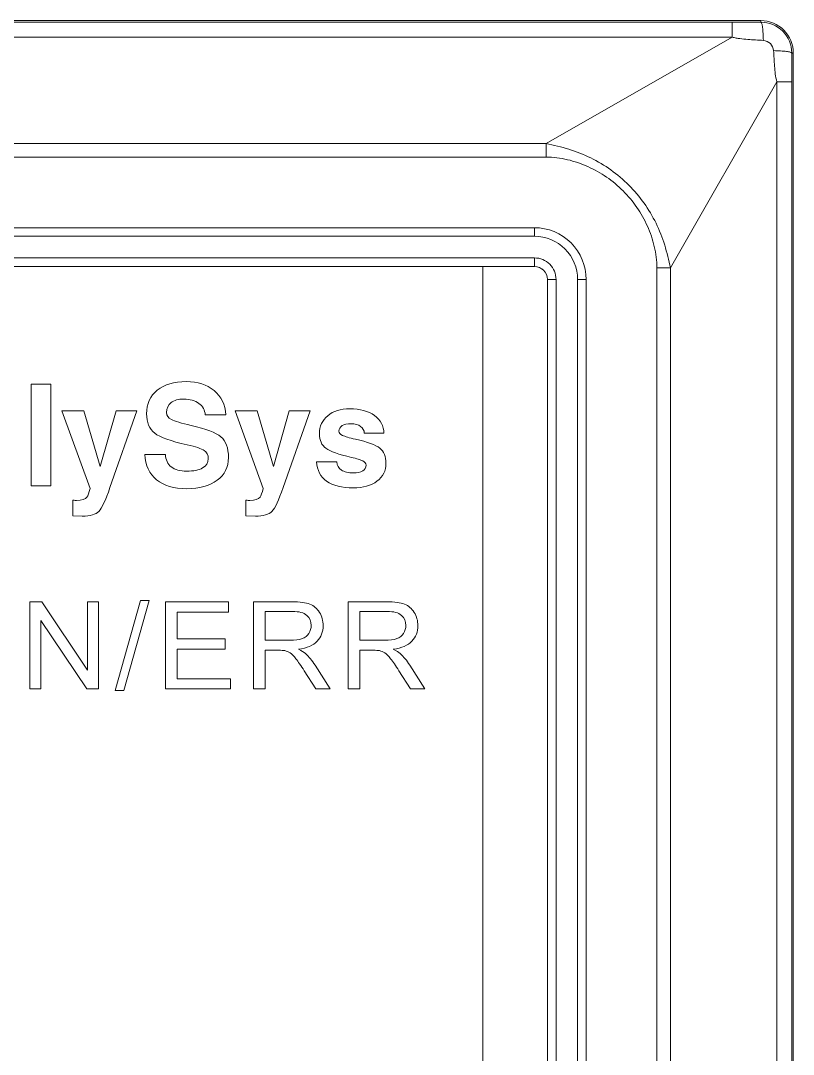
# Model space of a CAD drawing. Header units: millimetres. Extents: x 33157 to 59611, y -29750 to 1750.
# Drawn here: x 53882.71 to 53900.62, y -1279.27 to -1255.31 of the extents above; entities that cross this region are included whole.
import ezdxf

# ---------------------------------------------------------------- set-up
doc = ezdxf.new("R2010")
doc.units = ezdxf.units.MM
doc.layers.add('layer 1', color=7, linetype='Continuous', lineweight=18)

msp = doc.modelspace()

# ---------------------------------------------------------------- linework, layer by layer
at = {"layer": 'layer 1', "lineweight": 9}
for p, q in [((53899.202, -1255.349), (53899.202, -1255.691)), ((53899.866, -1255.311), (53899.866, -1255.348)), ((53900.616, -1256.061), (53900.616, -1256.061)), ((53900.616, -1256.061), (53900.616, -1354.561)), ((53900.236, -1256.726), (53900.236, -1353.897)), ((53900.578, -1256.726), (53900.578, -1353.897)), ((53894.885, -1258.157), (53894.885, -1258.474)), ((53894.616, -1260.111), (53894.616, -1260.311)), ((53894.616, -1260.811), (53894.616, -1261.011)), ((53897.454, -1261.042), (53897.454, -1261.042)), ((53897.454, -1261.042), (53897.454, -1349.581)), ((53897.77, -1261.042), (53897.77, -1261.042)), ((53897.77, -1261.042), (53897.77, -1349.581)), ((53894.916, -1261.311), (53894.916, -1261.311)), ((53894.916, -1261.311), (53894.916, -1349.311)), ((53895.116, -1261.311), (53895.116, -1261.311)), ((53895.116, -1261.311), (53895.116, -1349.311)), ((53895.616, -1261.311), (53895.616, -1349.311)), ((53895.816, -1261.311), (53895.816, -1349.311))]:
    msp.add_line(p, q, dxfattribs=at)
for points in [[(53899.866, -1255.311), (53899.866, -1255.311), (53866.666, -1255.311), (53866.666, -1255.311)], [(53867.33, -1255.349), (53867.33, -1255.349), (53899.202, -1255.349), (53899.202, -1255.349)], [(53899.202, -1255.349), (53899.423, -1255.349), (53899.644, -1255.349), (53899.866, -1255.348)], [(53899.202, -1255.691), (53899.202, -1255.691), (53894.885, -1258.157), (53894.885, -1258.157)], [(53867.33, -1255.691), (53867.33, -1255.691), (53899.202, -1255.691), (53899.202, -1255.691)], [(53900.579, -1256.061), (53900.579, -1256.283), (53900.578, -1256.504), (53900.578, -1256.726)], [(53900.579, -1256.061), (53900.579, -1256.061), (53900.616, -1256.061), (53900.616, -1256.061)], [(53900.236, -1256.726), (53900.236, -1256.726), (53897.77, -1261.042), (53897.77, -1261.042)], [(53900.578, -1256.726), (53900.578, -1256.726), (53900.236, -1256.726), (53900.236, -1256.726)], [(53894.885, -1258.157), (53894.885, -1258.157), (53871.646, -1258.157), (53871.646, -1258.157)], [(53894.885, -1258.474), (53894.885, -1258.474), (53871.646, -1258.474), (53871.646, -1258.474)], [(53871.916, -1260.111), (53871.916, -1260.111), (53894.616, -1260.111), (53894.616, -1260.111)], [(53871.916, -1260.311), (53871.916, -1260.311), (53894.616, -1260.311), (53894.616, -1260.311)], [(53894.616, -1260.811), (53894.616, -1260.811), (53871.916, -1260.811), (53871.916, -1260.811)], [(53894.616, -1261.011), (53894.616, -1261.011), (53871.916, -1261.011), (53871.916, -1261.011)], [(53897.454, -1261.042), (53897.454, -1261.042), (53897.77, -1261.042), (53897.77, -1261.042)], [(53894.916, -1261.311), (53894.916, -1261.311), (53895.116, -1261.311), (53895.116, -1261.311)], [(53895.816, -1261.311), (53895.816, -1261.311), (53895.616, -1261.311), (53895.616, -1261.311)]]:
    msp.add_open_spline(points, degree=3, dxfattribs=at)
for points, knots in [([(53900.616, -1256.061), (53900.616, -1255.862), (53900.537, -1255.672), (53900.396, -1255.531), (53900.256, -1255.39), (53900.065, -1255.311), (53899.866, -1255.311)], [0, 0, 0, 0, 170231.510675, 170231.510675, 170231.510675, 340463.02135, 340463.02135, 340463.02135, 340463.02135]), ([(53900.579, -1256.061), (53900.579, -1255.872), (53900.504, -1255.691), (53900.37, -1255.557), (53900.237, -1255.423), (53900.055, -1255.348), (53899.866, -1255.348)], [0, 0, 0, 0, 170231.505209, 170231.505209, 170231.505209, 340463.010417, 340463.010417, 340463.010417, 340463.010417]), ([(53899.866, -1255.348), (53899.87, -1255.349), (53899.873, -1255.353), (53899.876, -1255.357), (53899.88, -1255.365), (53899.883, -1255.373), (53899.885, -1255.381), (53899.889, -1255.394), (53899.892, -1255.406), (53899.894, -1255.419), (53899.897, -1255.436), (53899.9, -1255.453), (53899.902, -1255.47), (53899.908, -1255.515), (53899.912, -1255.56), (53899.915, -1255.605), (53899.918, -1255.66), (53899.92, -1255.714), (53899.921, -1255.769)], [0, 0, 0, 0, 144520.673109, 144520.673109, 144520.673109, 289041.346218, 289041.346218, 289041.346218, 433562.019326, 433562.019326, 433562.019326, 578082.692435, 578082.692435, 578082.692435, 722603.365544, 722603.365544, 722603.365544, 867124.038653, 867124.038653, 867124.038653, 867124.038653]), ([(53899.202, -1255.691), (53899.23, -1255.702), (53899.259, -1255.709), (53899.289, -1255.714), (53899.319, -1255.72), (53899.349, -1255.724), (53899.379, -1255.728), (53899.439, -1255.736), (53899.499, -1255.741), (53899.56, -1255.746), (53899.62, -1255.751), (53899.68, -1255.755), (53899.741, -1255.758), (53899.801, -1255.762), (53899.861, -1255.765), (53899.921, -1255.769)], [0, 0, 0, 0, 146964.064811, 146964.064811, 146964.064811, 293928.129621, 293928.129621, 293928.129621, 440892.194432, 440892.194432, 440892.194432, 587856.259242, 587856.259242, 587856.259242, 734820.324053, 734820.324053, 734820.324053, 734820.324053]), ([(53899.921, -1255.769), (53899.981, -1255.772), (53900.04, -1255.8), (53900.084, -1255.843), (53900.127, -1255.887), (53900.155, -1255.946), (53900.159, -1256.006)], [0, 0, 0, 0, 170231.455369, 170231.455369, 170231.455369, 340462.910737, 340462.910737, 340462.910737, 340462.910737]), ([(53900.579, -1256.061), (53900.578, -1256.057), (53900.574, -1256.054), (53900.57, -1256.052), (53900.562, -1256.047), (53900.554, -1256.044), (53900.546, -1256.042), (53900.534, -1256.039), (53900.521, -1256.036), (53900.508, -1256.033), (53900.491, -1256.03), (53900.474, -1256.027), (53900.457, -1256.025), (53900.412, -1256.019), (53900.367, -1256.015), (53900.322, -1256.013), (53900.268, -1256.009), (53900.213, -1256.007), (53900.159, -1256.006)], [0, 0, 0, 0, 144523.167527, 144523.167527, 144523.167527, 289046.335054, 289046.335054, 289046.335054, 433569.502581, 433569.502581, 433569.502581, 578092.670108, 578092.670108, 578092.670108, 722615.837635, 722615.837635, 722615.837635, 867139.005162, 867139.005162, 867139.005162, 867139.005162]), ([(53900.159, -1256.006), (53900.162, -1256.066), (53900.165, -1256.126), (53900.169, -1256.187), (53900.173, -1256.247), (53900.176, -1256.307), (53900.181, -1256.367), (53900.186, -1256.428), (53900.192, -1256.488), (53900.199, -1256.548), (53900.206, -1256.608), (53900.215, -1256.669), (53900.236, -1256.726)], [0, 0, 0, 0, 150949.850088, 150949.850088, 150949.850088, 301899.700175, 301899.700175, 301899.700175, 452849.550263, 452849.550263, 452849.550263, 603799.40035, 603799.40035, 603799.40035, 603799.40035]), ([(53897.77, -1261.042), (53897.748, -1260.954), (53897.729, -1260.865), (53897.707, -1260.777), (53897.685, -1260.689), (53897.661, -1260.601), (53897.634, -1260.515), (53897.579, -1260.341), (53897.513, -1260.171), (53897.433, -1260.008), (53897.354, -1259.845), (53897.261, -1259.688), (53897.155, -1259.54), (53897.05, -1259.392), (53896.932, -1259.252), (53896.804, -1259.124), (53896.675, -1258.995), (53896.536, -1258.877), (53896.388, -1258.772), (53896.239, -1258.667), (53896.082, -1258.574), (53895.919, -1258.494), (53895.756, -1258.414), (53895.586, -1258.348), (53895.413, -1258.294), (53895.326, -1258.267), (53895.238, -1258.242), (53895.15, -1258.22), (53895.062, -1258.199), (53894.973, -1258.179), (53894.885, -1258.157)], [0, 0, 0, 0, 139374.927477, 139374.927477, 139374.927477, 278749.854955, 278749.854955, 278749.854955, 418124.782432, 418124.782432, 418124.782432, 557499.709909, 557499.709909, 557499.709909, 696874.637386, 696874.637386, 696874.637386, 836249.564864, 836249.564864, 836249.564864, 975624.492341, 975624.492341, 975624.492341, 1114999.419818, 1114999.419818, 1114999.419818, 1254374.347295, 1254374.347295, 1254374.347295, 1393749.274773, 1393749.274773, 1393749.274773, 1393749.274773]), ([(53897.454, -1261.042), (53897.454, -1260.876), (53897.431, -1260.71), (53897.393, -1260.547), (53897.356, -1260.385), (53897.302, -1260.227), (53897.234, -1260.075), (53897.098, -1259.772), (53896.905, -1259.494), (53896.67, -1259.258), (53896.434, -1259.022), (53896.155, -1258.829), (53895.852, -1258.693), (53895.7, -1258.625), (53895.542, -1258.572), (53895.38, -1258.534), (53895.218, -1258.496), (53895.051, -1258.473), (53894.885, -1258.474)], [0, 0, 0, 0, 144516.339514, 144516.339514, 144516.339514, 289032.679028, 289032.679028, 289032.679028, 433549.018542, 433549.018542, 433549.018542, 578065.358055, 578065.358055, 578065.358055, 722581.697569, 722581.697569, 722581.697569, 867098.037083, 867098.037083, 867098.037083, 867098.037083]), ([(53895.816, -1261.311), (53895.816, -1260.993), (53895.689, -1260.688), (53895.464, -1260.463), (53895.239, -1260.238), (53894.934, -1260.111), (53894.616, -1260.111)], [0, 0, 0, 0, 170223.65632, 170223.65632, 170223.65632, 340447.31264, 340447.31264, 340447.31264, 340447.31264]), ([(53895.616, -1261.311), (53895.616, -1261.046), (53895.511, -1260.792), (53895.323, -1260.604), (53895.135, -1260.417), (53894.881, -1260.311), (53894.616, -1260.311)], [0, 0, 0, 0, 170223.626676, 170223.626676, 170223.626676, 340447.253351, 340447.253351, 340447.253351, 340447.253351]), ([(53895.116, -1261.311), (53895.116, -1261.179), (53895.063, -1261.052), (53894.969, -1260.958), (53894.876, -1260.864), (53894.748, -1260.811), (53894.616, -1260.811)], [0, 0, 0, 0, 170223.552888, 170223.552888, 170223.552888, 340447.105775, 340447.105775, 340447.105775, 340447.105775]), ([(53894.916, -1261.311), (53894.916, -1261.232), (53894.884, -1261.155), (53894.828, -1261.099), (53894.772, -1261.043), (53894.695, -1261.011), (53894.616, -1261.011)], [0, 0, 0, 0, 170223.523332, 170223.523332, 170223.523332, 340447.046664, 340447.046664, 340447.046664, 340447.046664])]:
    msp.add_open_spline(points, degree=3, knots=knots, dxfattribs=at)
at = {"layer": 'layer 1'}
for points, knots in [([(53893.416, -1261.011), (53893.416, -1261.011), (53894.616, -1261.011), (53894.616, -1261.011), (53894.781, -1261.011), (53894.916, -1261.146), (53894.916, -1261.311), (53894.916, -1261.311), (53894.916, -1312.568), (53894.916, -1312.568), (53894.916, -1312.568), (53885.916, -1317.764), (53885.916, -1317.764), (53885.916, -1317.764), (53885.916, -1313.807), (53885.916, -1313.807), (53885.916, -1313.807), (53890.416, -1311.209), (53890.416, -1311.209), (53892.324, -1310.107), (53893.416, -1308.216), (53893.416, -1306.013), (53893.416, -1306.013), (53893.416, -1261.011), (53893.416, -1261.011)], [0, 0, 0, 0, 141285.913977, 141285.913977, 141285.913977, 282571.827954, 282571.827954, 282571.827954, 423857.74193, 423857.74193, 423857.74193, 565143.655907, 565143.655907, 565143.655907, 706429.569884, 706429.569884, 706429.569884, 847715.483861, 847715.483861, 847715.483861, 989001.397838, 989001.397838, 989001.397838, 1130287.311814, 1130287.311814, 1130287.311814, 1130287.311814]), ([(53882.947, -1263.742), (53882.947, -1263.742), (53883.176, -1263.742), (53883.176, -1263.742), (53883.176, -1263.742), (53883.406, -1263.742), (53883.406, -1263.742), (53883.406, -1263.742), (53883.406, -1266.097), (53883.406, -1266.097), (53883.406, -1266.097), (53883.178, -1266.097), (53883.178, -1266.097), (53883.178, -1266.097), (53882.947, -1266.097), (53882.947, -1266.097), (53882.947, -1266.097), (53882.947, -1263.742), (53882.947, -1263.742)], [0, 0, 0, 0, 144487.526506, 144487.526506, 144487.526506, 288975.053013, 288975.053013, 288975.053013, 433462.579519, 433462.579519, 433462.579519, 577950.106026, 577950.106026, 577950.106026, 722437.632532, 722437.632532, 722437.632532, 866925.159038, 866925.159038, 866925.159038, 866925.159038]), ([(53886.985, -1264.45), (53886.977, -1264.338), (53886.927, -1264.248), (53886.838, -1264.183), (53886.748, -1264.117), (53886.631, -1264.084), (53886.487, -1264.084), (53886.362, -1264.084), (53886.265, -1264.111), (53886.194, -1264.166), (53886.124, -1264.221), (53886.089, -1264.298), (53886.089, -1264.396), (53886.089, -1264.466), (53886.126, -1264.521), (53886.199, -1264.559), (53886.272, -1264.598), (53886.426, -1264.643), (53886.662, -1264.695), (53887.005, -1264.772), (53887.234, -1264.861), (53887.349, -1264.961), (53887.465, -1265.061), (53887.523, -1265.22), (53887.523, -1265.44), (53887.523, -1265.661), (53887.436, -1265.837), (53887.262, -1265.966), (53887.088, -1266.096), (53886.852, -1266.161), (53886.555, -1266.161), (53886.257, -1266.161), (53886.024, -1266.092), (53885.857, -1265.954), (53885.689, -1265.817), (53885.599, -1265.621), (53885.588, -1265.367), (53885.588, -1265.367), (53886.061, -1265.367), (53886.061, -1265.367), (53886.067, -1265.491), (53886.112, -1265.587), (53886.198, -1265.655), (53886.283, -1265.722), (53886.402, -1265.756), (53886.555, -1265.756), (53886.712, -1265.756), (53886.835, -1265.73), (53886.923, -1265.68), (53887.011, -1265.629), (53887.055, -1265.559), (53887.055, -1265.469), (53887.055, -1265.38), (53887.023, -1265.315), (53886.96, -1265.274), (53886.898, -1265.232), (53886.766, -1265.189), (53886.563, -1265.144), (53886.189, -1265.061), (53885.939, -1264.97), (53885.813, -1264.873), (53885.688, -1264.777), (53885.625, -1264.627), (53885.625, -1264.423), (53885.625, -1264.195), (53885.708, -1264.013), (53885.874, -1263.879), (53886.039, -1263.745), (53886.263, -1263.678), (53886.545, -1263.678), (53886.809, -1263.678), (53887.024, -1263.748), (53887.189, -1263.887), (53887.355, -1264.026), (53887.447, -1264.214), (53887.465, -1264.45), (53887.465, -1264.45), (53886.985, -1264.45), (53886.985, -1264.45)], [0, 0, 0, 0, 134606.640812, 134606.640812, 134606.640812, 269213.281624, 269213.281624, 269213.281624, 403819.922436, 403819.922436, 403819.922436, 538426.563248, 538426.563248, 538426.563248, 673033.20406, 673033.20406, 673033.20406, 807639.844872, 807639.844872, 807639.844872, 942246.485684, 942246.485684, 942246.485684, 1076853.126496, 1076853.126496, 1076853.126496, 1211459.767308, 1211459.767308, 1211459.767308, 1346066.408121, 1346066.408121, 1346066.408121, 1480673.048933, 1480673.048933, 1480673.048933, 1615279.689745, 1615279.689745, 1615279.689745, 1749886.330557, 1749886.330557, 1749886.330557, 1884492.971369, 1884492.971369, 1884492.971369, 2019099.612181, 2019099.612181, 2019099.612181, 2153706.252993, 2153706.252993, 2153706.252993, 2288312.893805, 2288312.893805, 2288312.893805, 2422919.534617, 2422919.534617, 2422919.534617, 2557526.175429, 2557526.175429, 2557526.175429, 2692132.816241, 2692132.816241, 2692132.816241, 2826739.457053, 2826739.457053, 2826739.457053, 2961346.097865, 2961346.097865, 2961346.097865, 3095952.738677, 3095952.738677, 3095952.738677, 3230559.379489, 3230559.379489, 3230559.379489, 3365166.020301, 3365166.020301, 3365166.020301, 3499772.661113, 3499772.661113, 3499772.661113, 3499772.661113]), ([(53884.776, -1266.134), (53884.676, -1266.428), (53884.59, -1266.612), (53884.518, -1266.687), (53884.446, -1266.762), (53884.318, -1266.799), (53884.135, -1266.799), (53884.135, -1266.799), (53883.915, -1266.794), (53883.915, -1266.794), (53883.915, -1266.794), (53883.915, -1266.426), (53883.915, -1266.426), (53883.926, -1266.43), (53883.955, -1266.432), (53884.003, -1266.432), (53884.126, -1266.432), (53884.206, -1266.407), (53884.244, -1266.357), (53884.267, -1266.325), (53884.291, -1266.259), (53884.314, -1266.158), (53884.314, -1266.158), (53883.664, -1264.355), (53883.664, -1264.355), (53883.664, -1264.355), (53883.917, -1264.355), (53883.917, -1264.355), (53883.917, -1264.355), (53884.172, -1264.355), (53884.172, -1264.355), (53884.172, -1264.355), (53884.551, -1265.648), (53884.551, -1265.648), (53884.551, -1265.648), (53884.552, -1265.648), (53884.552, -1265.648), (53884.552, -1265.648), (53884.92, -1264.355), (53884.92, -1264.355), (53884.92, -1264.355), (53885.161, -1264.355), (53885.161, -1264.355), (53885.161, -1264.355), (53885.401, -1264.355), (53885.401, -1264.355), (53885.401, -1264.355), (53884.776, -1266.134), (53884.776, -1266.134)], [0, 0, 0, 0, 136457.342781, 136457.342781, 136457.342781, 272914.685563, 272914.685563, 272914.685563, 409372.028344, 409372.028344, 409372.028344, 545829.371125, 545829.371125, 545829.371125, 682286.713906, 682286.713906, 682286.713906, 818744.056688, 818744.056688, 818744.056688, 955201.399469, 955201.399469, 955201.399469, 1091658.74225, 1091658.74225, 1091658.74225, 1228116.085031, 1228116.085031, 1228116.085031, 1364573.427813, 1364573.427813, 1364573.427813, 1501030.770594, 1501030.770594, 1501030.770594, 1637488.113375, 1637488.113375, 1637488.113375, 1773945.456156, 1773945.456156, 1773945.456156, 1910402.798938, 1910402.798938, 1910402.798938, 2046860.141719, 2046860.141719, 2046860.141719, 2183317.4845, 2183317.4845, 2183317.4845, 2183317.4845]), ([(53888.789, -1266.134), (53888.689, -1266.428), (53888.602, -1266.612), (53888.531, -1266.687), (53888.459, -1266.762), (53888.331, -1266.799), (53888.148, -1266.799), (53888.148, -1266.799), (53887.928, -1266.794), (53887.928, -1266.794), (53887.928, -1266.794), (53887.928, -1266.426), (53887.928, -1266.426), (53887.939, -1266.43), (53887.968, -1266.432), (53888.016, -1266.432), (53888.139, -1266.432), (53888.219, -1266.407), (53888.257, -1266.357), (53888.28, -1266.325), (53888.304, -1266.259), (53888.327, -1266.158), (53888.327, -1266.158), (53887.677, -1264.355), (53887.677, -1264.355), (53887.677, -1264.355), (53887.93, -1264.355), (53887.93, -1264.355), (53887.93, -1264.355), (53888.185, -1264.355), (53888.185, -1264.355), (53888.185, -1264.355), (53888.564, -1265.648), (53888.564, -1265.648), (53888.564, -1265.648), (53888.565, -1265.648), (53888.565, -1265.648), (53888.565, -1265.648), (53888.933, -1264.355), (53888.933, -1264.355), (53888.933, -1264.355), (53889.174, -1264.355), (53889.174, -1264.355), (53889.174, -1264.355), (53889.414, -1264.355), (53889.414, -1264.355), (53889.414, -1264.355), (53888.789, -1266.134), (53888.789, -1266.134)], [0, 0, 0, 0, 136467.383801, 136467.383801, 136467.383801, 272934.767602, 272934.767602, 272934.767602, 409402.151403, 409402.151403, 409402.151403, 545869.535203, 545869.535203, 545869.535203, 682336.919004, 682336.919004, 682336.919004, 818804.302805, 818804.302805, 818804.302805, 955271.686606, 955271.686606, 955271.686606, 1091739.070407, 1091739.070407, 1091739.070407, 1228206.454208, 1228206.454208, 1228206.454208, 1364673.838009, 1364673.838009, 1364673.838009, 1501141.22181, 1501141.22181, 1501141.22181, 1637608.60561, 1637608.60561, 1637608.60561, 1774075.989411, 1774075.989411, 1774075.989411, 1910543.373212, 1910543.373212, 1910543.373212, 2047010.757013, 2047010.757013, 2047010.757013, 2183478.140814, 2183478.140814, 2183478.140814, 2183478.140814]), ([(53890.67, -1264.878), (53890.67, -1264.811), (53890.642, -1264.757), (53890.586, -1264.716), (53890.531, -1264.675), (53890.457, -1264.655), (53890.365, -1264.655), (53890.276, -1264.655), (53890.207, -1264.67), (53890.158, -1264.7), (53890.108, -1264.731), (53890.083, -1264.773), (53890.083, -1264.828), (53890.083, -1264.866), (53890.111, -1264.899), (53890.168, -1264.927), (53890.223, -1264.954), (53890.322, -1264.983), (53890.465, -1265.015), (53890.747, -1265.078), (53890.935, -1265.147), (53891.031, -1265.222), (53891.126, -1265.297), (53891.174, -1265.414), (53891.174, -1265.574), (53891.174, -1265.745), (53891.104, -1265.882), (53890.966, -1265.986), (53890.828, -1266.09), (53890.645, -1266.142), (53890.418, -1266.142), (53890.15, -1266.142), (53889.944, -1266.091), (53889.799, -1265.989), (53889.654, -1265.886), (53889.577, -1265.737), (53889.567, -1265.54), (53889.567, -1265.54), (53890.035, -1265.54), (53890.035, -1265.54), (53890.038, -1265.621), (53890.074, -1265.683), (53890.142, -1265.729), (53890.209, -1265.774), (53890.302, -1265.797), (53890.418, -1265.797), (53890.51, -1265.797), (53890.582, -1265.781), (53890.634, -1265.75), (53890.686, -1265.718), (53890.712, -1265.674), (53890.712, -1265.617), (53890.712, -1265.578), (53890.687, -1265.544), (53890.636, -1265.517), (53890.586, -1265.49), (53890.498, -1265.463), (53890.372, -1265.435), (53890.077, -1265.369), (53889.88, -1265.299), (53889.781, -1265.225), (53889.682, -1265.153), (53889.632, -1265.04), (53889.632, -1264.887), (53889.632, -1264.714), (53889.697, -1264.575), (53889.825, -1264.469), (53889.954, -1264.362), (53890.123, -1264.309), (53890.334, -1264.309), (53890.571, -1264.309), (53890.762, -1264.361), (53890.907, -1264.466), (53891.052, -1264.57), (53891.125, -1264.707), (53891.125, -1264.878), (53891.125, -1264.878), (53891.125, -1264.878), (53891.125, -1264.878), (53891.125, -1264.878), (53890.67, -1264.878), (53890.67, -1264.878)], [0, 0, 0, 0, 134483.973863, 134483.973863, 134483.973863, 268967.947726, 268967.947726, 268967.947726, 403451.921589, 403451.921589, 403451.921589, 537935.895452, 537935.895452, 537935.895452, 672419.869315, 672419.869315, 672419.869315, 806903.843179, 806903.843179, 806903.843179, 941387.817042, 941387.817042, 941387.817042, 1075871.790905, 1075871.790905, 1075871.790905, 1210355.764768, 1210355.764768, 1210355.764768, 1344839.738631, 1344839.738631, 1344839.738631, 1479323.712494, 1479323.712494, 1479323.712494, 1613807.686357, 1613807.686357, 1613807.686357, 1748291.66022, 1748291.66022, 1748291.66022, 1882775.634083, 1882775.634083, 1882775.634083, 2017259.607946, 2017259.607946, 2017259.607946, 2151743.58181, 2151743.58181, 2151743.58181, 2286227.555673, 2286227.555673, 2286227.555673, 2420711.529536, 2420711.529536, 2420711.529536, 2555195.503399, 2555195.503399, 2555195.503399, 2689679.477262, 2689679.477262, 2689679.477262, 2824163.451125, 2824163.451125, 2824163.451125, 2958647.424988, 2958647.424988, 2958647.424988, 3093131.398851, 3093131.398851, 3093131.398851, 3227615.372714, 3227615.372714, 3227615.372714, 3362099.346577, 3362099.346577, 3362099.346577, 3496583.320441, 3496583.320441, 3496583.320441, 3631067.294304, 3631067.294304, 3631067.294304, 3631067.294304]), ([(53882.92, -1270.804), (53882.92, -1270.804), (53882.92, -1268.784), (53882.92, -1268.784), (53882.92, -1268.784), (53883.195, -1268.784), (53883.195, -1268.784), (53883.195, -1268.784), (53884.255, -1270.37), (53884.255, -1270.37), (53884.255, -1270.37), (53884.255, -1268.784), (53884.255, -1268.784), (53884.255, -1268.784), (53884.512, -1268.784), (53884.512, -1268.784), (53884.512, -1268.784), (53884.512, -1270.804), (53884.512, -1270.804), (53884.512, -1270.804), (53884.237, -1270.804), (53884.237, -1270.804), (53884.237, -1270.804), (53883.177, -1269.218), (53883.177, -1269.218), (53883.177, -1269.218), (53883.177, -1270.804), (53883.177, -1270.804), (53883.177, -1270.804), (53882.92, -1270.804), (53882.92, -1270.804)], [0, 0, 0, 0, 139350.44123, 139350.44123, 139350.44123, 278700.882459, 278700.882459, 278700.882459, 418051.323689, 418051.323689, 418051.323689, 557401.764918, 557401.764918, 557401.764918, 696752.206148, 696752.206148, 696752.206148, 836102.647378, 836102.647378, 836102.647378, 975453.088607, 975453.088607, 975453.088607, 1114803.529837, 1114803.529837, 1114803.529837, 1254153.971066, 1254153.971066, 1254153.971066, 1393504.412296, 1393504.412296, 1393504.412296, 1393504.412296]), ([(53884.9, -1270.838), (53884.9, -1270.838), (53885.487, -1268.75), (53885.487, -1268.75), (53885.487, -1268.75), (53885.687, -1268.75), (53885.687, -1268.75), (53885.687, -1268.75), (53885.1, -1270.838), (53885.1, -1270.838), (53885.1, -1270.838), (53884.9, -1270.838), (53884.9, -1270.838)], [0, 0, 0, 0, 150925.030417, 150925.030417, 150925.030417, 301850.060834, 301850.060834, 301850.060834, 452775.091251, 452775.091251, 452775.091251, 603700.121669, 603700.121669, 603700.121669, 603700.121669]), ([(53886.064, -1270.804), (53886.064, -1270.804), (53886.064, -1268.784), (53886.064, -1268.784), (53886.064, -1268.784), (53887.523, -1268.784), (53887.523, -1268.784), (53887.523, -1268.784), (53887.523, -1269.021), (53887.523, -1269.021), (53887.523, -1269.021), (53886.332, -1269.021), (53886.332, -1269.021), (53886.332, -1269.021), (53886.332, -1269.642), (53886.332, -1269.642), (53886.332, -1269.642), (53887.447, -1269.642), (53887.447, -1269.642), (53887.447, -1269.642), (53887.447, -1269.879), (53887.447, -1269.879), (53887.447, -1269.879), (53886.332, -1269.879), (53886.332, -1269.879), (53886.332, -1269.879), (53886.332, -1270.567), (53886.332, -1270.567), (53886.332, -1270.567), (53887.571, -1270.567), (53887.571, -1270.567), (53887.571, -1270.567), (53887.571, -1270.804), (53887.571, -1270.804), (53887.571, -1270.804), (53886.064, -1270.804), (53886.064, -1270.804)], [0, 0, 0, 0, 138072.303884, 138072.303884, 138072.303884, 276144.607768, 276144.607768, 276144.607768, 414216.911651, 414216.911651, 414216.911651, 552289.215535, 552289.215535, 552289.215535, 690361.519419, 690361.519419, 690361.519419, 828433.823303, 828433.823303, 828433.823303, 966506.127187, 966506.127187, 966506.127187, 1104578.43107, 1104578.43107, 1104578.43107, 1242650.734954, 1242650.734954, 1242650.734954, 1380723.038838, 1380723.038838, 1380723.038838, 1518795.342722, 1518795.342722, 1518795.342722, 1656867.646606, 1656867.646606, 1656867.646606, 1656867.646606]), ([(53888.103, -1270.804), (53888.103, -1270.804), (53888.103, -1268.784), (53888.103, -1268.784), (53888.103, -1268.784), (53888.999, -1268.784), (53888.999, -1268.784), (53889.179, -1268.784), (53889.316, -1268.802), (53889.41, -1268.838), (53889.503, -1268.874), (53889.578, -1268.938), (53889.634, -1269.03), (53889.69, -1269.122), (53889.718, -1269.223), (53889.718, -1269.334), (53889.718, -1269.478), (53889.671, -1269.599), (53889.578, -1269.697), (53889.486, -1269.795), (53889.343, -1269.857), (53889.149, -1269.884), (53889.22, -1269.918), (53889.274, -1269.952), (53889.31, -1269.985), (53889.388, -1270.056), (53889.462, -1270.146), (53889.531, -1270.254), (53889.531, -1270.254), (53889.881, -1270.804), (53889.881, -1270.804), (53889.881, -1270.804), (53889.547, -1270.804), (53889.547, -1270.804), (53889.547, -1270.804), (53889.28, -1270.384), (53889.28, -1270.384), (53889.202, -1270.262), (53889.138, -1270.169), (53889.087, -1270.105), (53889.037, -1270.04), (53888.991, -1269.996), (53888.951, -1269.97), (53888.912, -1269.944), (53888.871, -1269.927), (53888.83, -1269.916), (53888.8, -1269.91), (53888.75, -1269.907), (53888.681, -1269.907), (53888.681, -1269.907), (53888.372, -1269.907), (53888.372, -1269.907), (53888.372, -1269.907), (53888.372, -1270.804), (53888.372, -1270.804), (53888.372, -1270.804), (53888.103, -1270.804), (53888.103, -1270.804)], [0, 0, 0, 0, 135677.687025, 135677.687025, 135677.687025, 271355.374051, 271355.374051, 271355.374051, 407033.061076, 407033.061076, 407033.061076, 542710.748102, 542710.748102, 542710.748102, 678388.435127, 678388.435127, 678388.435127, 814066.122153, 814066.122153, 814066.122153, 949743.809178, 949743.809178, 949743.809178, 1085421.496204, 1085421.496204, 1085421.496204, 1221099.183229, 1221099.183229, 1221099.183229, 1356776.870254, 1356776.870254, 1356776.870254, 1492454.55728, 1492454.55728, 1492454.55728, 1628132.244305, 1628132.244305, 1628132.244305, 1763809.931331, 1763809.931331, 1763809.931331, 1899487.618356, 1899487.618356, 1899487.618356, 2035165.305382, 2035165.305382, 2035165.305382, 2170842.992407, 2170842.992407, 2170842.992407, 2306520.679432, 2306520.679432, 2306520.679432, 2442198.366458, 2442198.366458, 2442198.366458, 2577876.053483, 2577876.053483, 2577876.053483, 2577876.053483]), ([(53890.298, -1270.804), (53890.298, -1270.804), (53890.298, -1268.784), (53890.298, -1268.784), (53890.298, -1268.784), (53891.194, -1268.784), (53891.194, -1268.784), (53891.374, -1268.784), (53891.511, -1268.802), (53891.605, -1268.838), (53891.698, -1268.874), (53891.773, -1268.938), (53891.829, -1269.03), (53891.885, -1269.122), (53891.913, -1269.223), (53891.913, -1269.334), (53891.913, -1269.478), (53891.866, -1269.599), (53891.773, -1269.697), (53891.681, -1269.795), (53891.538, -1269.857), (53891.344, -1269.884), (53891.415, -1269.918), (53891.469, -1269.952), (53891.505, -1269.985), (53891.583, -1270.056), (53891.657, -1270.146), (53891.726, -1270.254), (53891.726, -1270.254), (53892.076, -1270.804), (53892.076, -1270.804), (53892.076, -1270.804), (53891.742, -1270.804), (53891.742, -1270.804), (53891.742, -1270.804), (53891.475, -1270.384), (53891.475, -1270.384), (53891.397, -1270.262), (53891.333, -1270.169), (53891.282, -1270.105), (53891.232, -1270.04), (53891.186, -1269.996), (53891.146, -1269.97), (53891.107, -1269.944), (53891.066, -1269.927), (53891.025, -1269.916), (53890.994, -1269.91), (53890.945, -1269.907), (53890.876, -1269.907), (53890.876, -1269.907), (53890.566, -1269.907), (53890.566, -1269.907), (53890.566, -1269.907), (53890.566, -1270.804), (53890.566, -1270.804), (53890.566, -1270.804), (53890.298, -1270.804), (53890.298, -1270.804)], [0, 0, 0, 0, 135683.148314, 135683.148314, 135683.148314, 271366.296627, 271366.296627, 271366.296627, 407049.444941, 407049.444941, 407049.444941, 542732.593255, 542732.593255, 542732.593255, 678415.741568, 678415.741568, 678415.741568, 814098.889882, 814098.889882, 814098.889882, 949782.038196, 949782.038196, 949782.038196, 1085465.18651, 1085465.18651, 1085465.18651, 1221148.334823, 1221148.334823, 1221148.334823, 1356831.483137, 1356831.483137, 1356831.483137, 1492514.631451, 1492514.631451, 1492514.631451, 1628197.779764, 1628197.779764, 1628197.779764, 1763880.928078, 1763880.928078, 1763880.928078, 1899564.076392, 1899564.076392, 1899564.076392, 2035247.224705, 2035247.224705, 2035247.224705, 2170930.373019, 2170930.373019, 2170930.373019, 2306613.521333, 2306613.521333, 2306613.521333, 2442296.669646, 2442296.669646, 2442296.669646, 2577979.81796, 2577979.81796, 2577979.81796, 2577979.81796]), ([(53888.372, -1269.675), (53888.372, -1269.675), (53888.945, -1269.675), (53888.945, -1269.675), (53889.068, -1269.675), (53889.163, -1269.663), (53889.231, -1269.637), (53889.3, -1269.612), (53889.352, -1269.572), (53889.388, -1269.516), (53889.423, -1269.46), (53889.441, -1269.4), (53889.441, -1269.335), (53889.441, -1269.239), (53889.407, -1269.16), (53889.338, -1269.099), (53889.269, -1269.037), (53889.159, -1269.007), (53889.01, -1269.007), (53889.01, -1269.007), (53888.372, -1269.007), (53888.372, -1269.007), (53888.372, -1269.007), (53888.372, -1269.675), (53888.372, -1269.675)], [0, 0, 0, 0, 141296.680156, 141296.680156, 141296.680156, 282593.360311, 282593.360311, 282593.360311, 423890.040467, 423890.040467, 423890.040467, 565186.720622, 565186.720622, 565186.720622, 706483.400778, 706483.400778, 706483.400778, 847780.080933, 847780.080933, 847780.080933, 989076.761089, 989076.761089, 989076.761089, 1130373.441244, 1130373.441244, 1130373.441244, 1130373.441244]), ([(53890.566, -1269.675), (53890.566, -1269.675), (53891.14, -1269.675), (53891.14, -1269.675), (53891.263, -1269.675), (53891.358, -1269.663), (53891.426, -1269.637), (53891.495, -1269.612), (53891.547, -1269.572), (53891.582, -1269.516), (53891.618, -1269.46), (53891.636, -1269.4), (53891.636, -1269.335), (53891.636, -1269.239), (53891.602, -1269.16), (53891.533, -1269.099), (53891.463, -1269.037), (53891.354, -1269.007), (53891.205, -1269.007), (53891.205, -1269.007), (53890.566, -1269.007), (53890.566, -1269.007), (53890.566, -1269.007), (53890.566, -1269.675), (53890.566, -1269.675)], [0, 0, 0, 0, 141302.366025, 141302.366025, 141302.366025, 282604.732051, 282604.732051, 282604.732051, 423907.098076, 423907.098076, 423907.098076, 565209.464102, 565209.464102, 565209.464102, 706511.830127, 706511.830127, 706511.830127, 847814.196153, 847814.196153, 847814.196153, 989116.562178, 989116.562178, 989116.562178, 1130418.928204, 1130418.928204, 1130418.928204, 1130418.928204])]:
    msp.add_open_spline(points, degree=3, knots=knots, dxfattribs=at)

doc.saveas('drawing.dxf')
